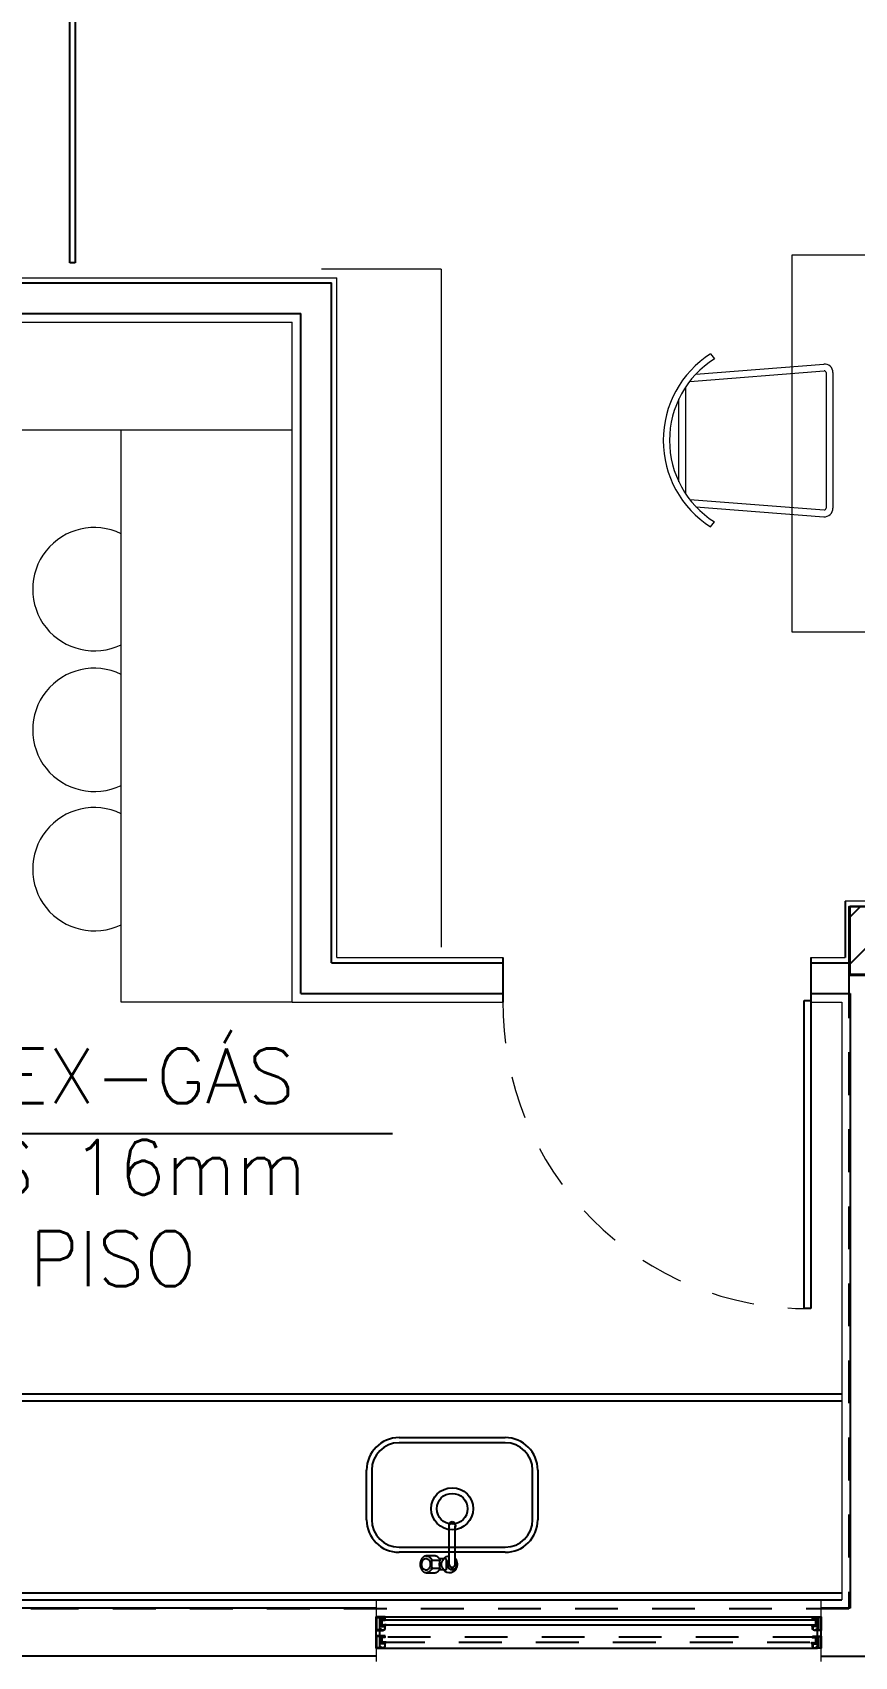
# Model space of a CAD drawing. Header units: millimetres. Extents: x 188.6 to 263.2, y 40.1 to 120.1.
# Drawn here: x 206.66 to 209.062, y 109.168 to 113.91 of the extents above; entities that cross this region are included whole.
import ezdxf

# ---------------------------------------------------------------- set-up
doc = ezdxf.new("R2010")
doc.units = ezdxf.units.MM
for name, pattern in [('_XREF_APTOS 1003 E 1004$0$HIDDEN', [0.375, 0.25, -0.125]), ('_XREF_APTOS 1003 E 1004$0$HIDDEN2', [0.1875, 0.125, -0.0625]), ('HIDDEN2', [0.1875, 0.125, -0.0625])]:
    doc.linetypes.add(name, pattern=pattern)
for name, color, linetype in [('_XREF_APTOS 1003 E 1004$0$A-MC-ALVENARIA', 7, 'Continuous'), ('_XREF_APTOS 1003 E 1004$0$E-MC-ESQUADRIAS', 2, 'Continuous'), ('_XREF_APTOS 1003 E 1004$0$L-MC-LAYOUT MOLHADO', 4, 'Continuous'), ('_XREF_APTOS 1003 E 1004$0$P-MC-PILAR', 3, 'Continuous'), ('_XREF_APTOS 1003 E 1004$0$V-MC-VISTA1', 8, 'Continuous'), ('_XREF_APTOS 1003 E 1004$0$V-MC-VISTA2', 1, 'Continuous'), ('ARQ', 8, 'Continuous'), ('ESTR-PILARES', 11, 'Continuous'), ('ESTR-VIGAS', 11, 'HIDDEN2'), ('ESTRUTURA', 7, 'Continuous'), ('GAS-TEXTO', 7, 'Continuous'), ('NORMO-AF', 2, 'Continuous')]:
    doc.layers.add(name, color=color, linetype=linetype)
doc.layers.add('_XREF_APTOS 1003 E 1004$0$L-MC-LAYOUT', color=252, linetype='Continuous', lineweight=5)
doc.layers.add('_XREF_APTOS 1003 E 1004$0$R-MC-REBOCO', color=1, linetype='Continuous', lineweight=5)
doc.styles.add('60-75', font='romans.shx', dxfattribs={"height": 0.12})
doc.dimstyles.new('BOLAS75', dxfattribs={"dimtxt": 0.12, "dimasz": 0.075, "dimexe": 0.18, "dimexo": 0.06, "dimgap": 0.08, "dimtad": 0, "dimzin": 4, "dimdsep": 46, "dimtxsty": '60-75', "dimblk": 'ORIGIN', "dimcen": 0.09, "dimse1": 1, "dimse2": 1, "dimclrd": 244, "dimclrt": 7, "dimadec": 0, "dimazin": 0, "dimtfac": 1.8, "dimtix": 1, "dimtmove": 2, "dimatfit": 3, "dimldrblk": 'ORIGIN', "dimfxl": 0.18, "dimtvp": 2, "dimtolj": 1, "dimtzin": 4, "dimarcsym": 0})

# ---------------------------------------------------------------- blocks, each defined once
blk = doc.blocks.new('_XREF_APTOS 1003 E 1004$0$A$C09674F7B')
at = {"layer": 'ARQ'}
h = blk.add_hatch(dxfattribs=at)
h.set_pattern_fill('ANSI31', color=252, scale=0.0003, style=0)
h.set_pattern_definition([(45, (135.7119826, -159.238119), (-0.000673519209, 0.000673519209), [])])
h.paths.add_polyline_path([(0.0148, 0.0907), (0.0258, 0.0907), (0.0258, 0.0824), (0.0166, 0.0824), (0.0148, 0.0824)])
h = blk.add_hatch(dxfattribs=at)
h.set_pattern_fill('ANSI31', color=252, scale=0.0003, style=0)
h.set_pattern_definition([(45, (136.97132, -159.2343163), (-0.000673519209, 0.000673519209), [])])
h.paths.add_polyline_path([(1.2852, 0.0824), (1.2852, 0.0907), (1.2742, 0.0907), (1.2742, 0.0824)])
h = blk.add_hatch(dxfattribs=at)
h.set_pattern_fill('ANSI31', color=252, scale=0.0003, style=0)
h.set_pattern_definition([(45, (135.7119848, -159.3025696), (-0.000673519209, 0.000673519209), [])])
h.paths.add_polyline_path([(0.0148, 0.0324), (0.0148, 0.0357), (0.0258, 0.0357), (0.0258, 0.0324), (0.0245, 0.0324)])
h = blk.add_hatch(dxfattribs=at)
h.set_pattern_fill('ANSI31', color=252, scale=0.0003, style=0)
h.set_pattern_definition([(45, (136.9713171, -159.30447675), (-0.000673519209, 0.000673519209), [])])
h.paths.add_polyline_path([(1.2742, 0.0305), (1.2742, 0.0338), (1.2852, 0.0338), (1.2852, 0.0305), (1.2838, 0.0305)])
at = {"layer": 'ARQ', "color": 8}
for p, q in [((0, 0), (0, 0.0919)), ((0.0108, 0.0369), (0.0108, 0.0519)), ((0.0258, 0.0919), (1.2742, 0.0919)), ((1.2892, 0.035), (1.2892, 0.0519)), ((1.3, 0.035), (1.3, 0.0519)), ((0.0144, 0), (1.289, 0))]:
    blk.add_line(p, q, dxfattribs=at)
at = {"layer": 'ARQ'}
blk.add_line((0.0108, 0), (0.0108, 0.0353), dxfattribs=at)
for points in [[(0.0258, 0.0919), (0, 0.0919), (0, 0.0519), (0.0144, 0.0519, 0.446841), (0.0148, 0.0523), (0.0148, 0.0526, 0.480957), (0.0143, 0.0531), (0.0138, 0.0531), (0.0138, 0.0547, 0.329606), (0.0135, 0.0551), (0.0133, 0.0552), (0.0129, 0.0552), (0.0127, 0.0549), (0.0127, 0.0535, -0.409991), (0.0123, 0.0531), (0.0112, 0.0531, -0.414214), (0.0108, 0.0535), (0.0108, 0.0903, -0.414214), (0.0112, 0.0907), (0.0123, 0.0907, -0.414214), (0.0127, 0.0903), (0.0127, 0.0833, 0.414214), (0.0131, 0.0829), (0.0134, 0.0829, 0.414214), (0.0138, 0.0833), (0.0138, 0.0903, -0.414214), (0.0142, 0.0907), (0.0258, 0.0907), (0.0258, 0.0919)], [(1.2742, 0.0919), (1.3, 0.0919), (1.3, 0.0519), (1.2856, 0.0519, -0.446841), (1.2852, 0.0523), (1.2852, 0.0526, -0.480957), (1.2857, 0.0531), (1.2862, 0.0531), (1.2862, 0.0547, -0.329606), (1.2865, 0.0551), (1.2867, 0.0552), (1.2871, 0.0552), (1.2873, 0.0549), (1.2873, 0.0535, 0.409991), (1.2877, 0.0531), (1.2888, 0.0531, 0.414214), (1.2892, 0.0535), (1.2892, 0.0903, 0.414214), (1.2888, 0.0907), (1.2877, 0.0907, 0.414214), (1.2873, 0.0903), (1.2873, 0.0833, -0.414214), (1.2869, 0.0829), (1.2866, 0.0829, -0.414214), (1.2862, 0.0833), (1.2862, 0.0903, 0.414214), (1.2858, 0.0907), (1.2742, 0.0907), (1.2742, 0.0919)], [(0.0258, 0.0369), (0, 0.0369), (0, 0), (0.0144, 0, 0.446841), (0.0148, 0.0004), (0.0148, 0.0007, 0.480957), (0.0143, 0.0012), (0.0138, 0.0012), (0.0138, 0.0028, 0.329606), (0.0135, 0.0032), (0.0133, 0.0033), (0.0129, 0.0033), (0.0127, 0.0029), (0.0127, 0.0016, -0.409991), (0.0123, 0.0012), (0.0112, 0.0012, -0.414214), (0.0108, 0.0016), (0.0108, 0.0353, -0.414214), (0.0112, 0.0357), (0.0123, 0.0357, -0.414214), (0.0127, 0.0353), (0.0127, 0.0333, 0.414214), (0.0131, 0.0329), (0.0134, 0.0329, 0.414214), (0.0138, 0.0333), (0.0138, 0.0353, -0.414214), (0.0142, 0.0357), (0.0258, 0.0357), (0.0258, 0.0369)], [(1.2742, 0.035), (1.3, 0.035), (1.3, 0), (1.2856, 0, -0.446841), (1.2852, 0.0004), (1.2852, 0.0007, -0.480957), (1.2857, 0.0012), (1.2862, 0.0012), (1.2862, 0.0028, -0.329606), (1.2865, 0.0032), (1.2867, 0.0033), (1.2871, 0.0033), (1.2873, 0.0029), (1.2873, 0.0016, 0.409991), (1.2877, 0.0012), (1.2888, 0.0012, 0.414214), (1.2892, 0.0016), (1.2892, 0.0334, 0.414214), (1.2888, 0.0338), (1.2877, 0.0338, 0.414214), (1.2873, 0.0334), (1.2873, 0.0313, -0.414214), (1.2869, 0.0309), (1.2866, 0.0309, -0.414214), (1.2862, 0.0313), (1.2862, 0.0334, 0.414214), (1.2858, 0.0338), (1.2742, 0.0338), (1.2742, 0.035)]]:
    blk.add_lwpolyline(points, format="xyb", dxfattribs=at)
for points in [[(0.0011, 0.0907), (0.0097, 0.0907), (0.0097, 0.0532), (0.0011, 0.0532), (0.0011, 0.0907)], [(0.0014, 0.0904), (0.0094, 0.0904), (0.0094, 0.0535), (0.0014, 0.0535)], [(0.0258, 0.0907), (0.0148, 0.0907), (0.0148, 0.0824), (0.0258, 0.0824)], [(0.0166, 0.0684), (1.2838, 0.0684), (1.2838, 0.0824), (0.0166, 0.0824)], [(1.2742, 0.0907), (1.2852, 0.0907), (1.2852, 0.0824), (1.2742, 0.0824)], [(1.2989, 0.0907), (1.2903, 0.0907), (1.2903, 0.0532), (1.2989, 0.0532), (1.2989, 0.0907)], [(1.2986, 0.0904), (1.2906, 0.0904), (1.2906, 0.0535), (1.2986, 0.0535)], [(0.0011, 0.0357), (0.0097, 0.0357), (0.0097, 0.0013), (0.0011, 0.0013), (0.0011, 0.0357)], [(0.0014, 0.0354), (0.0094, 0.0354), (0.0094, 0.0016), (0.0014, 0.0016)], [(0.0258, 0.0357), (0.0148, 0.0357), (0.0148, 0.0324), (0.0258, 0.0324)], [(1.2742, 0.0338), (1.2852, 0.0338), (1.2852, 0.0305), (1.2742, 0.0305)], [(1.2989, 0.0338), (1.2903, 0.0338), (1.2903, 0.0013), (1.2989, 0.0013), (1.2989, 0.0338)], [(1.2986, 0.0335), (1.2906, 0.0335), (1.2906, 0.0016), (1.2986, 0.0016)]]:
    blk.add_lwpolyline(points, close=True, dxfattribs=at)
for points in [[(0.0258, 0.0581), (0.0258, 0.0654), (0.0257, 0.0656), (0.0254, 0.0658), (0.0252, 0.0658), (0.0249, 0.0656), (0.0248, 0.0654), (0.0248, 0.0648), (0.0148, 0.0648), (0.0141, 0.065), (0.0138, 0.0658), (0.0138, 0.0818), (0.0135, 0.0825), (0.0124, 0.0829), (0.0122, 0.0834), (0.0125, 0.0835), (0.0126, 0.0838), (0.0124, 0.0892), (0.012, 0.0894), (0.0117, 0.0894), (0.0113, 0.0892), (0.0112, 0.0839), (0.0112, 0.0834), (0.0117, 0.0822), (0.0128, 0.0818), (0.0128, 0.0658), (0.0134, 0.0643), (0.0148, 0.0638), (0.0244, 0.0638), (0.0247, 0.0636), (0.0248, 0.0634), (0.0248, 0.0581), (0.0241, 0.0558), (0.0224, 0.0544), (0.0193, 0.0534), (0.0162, 0.0529), (0.0159, 0.053), (0.0158, 0.0533), (0.0158, 0.0539), (0.0155, 0.0548), (0.0148, 0.0556), (0.0139, 0.0561), (0.0136, 0.0562), (0.0134, 0.0563), (0.0116, 0.0563), (0.0113, 0.0561), (0.0112, 0.0557), (0.0114, 0.0554), (0.0122, 0.055), (0.0124, 0.055), (0.0126, 0.055), (0.013, 0.0553), (0.0134, 0.0553), (0.0142, 0.0548), (0.0144, 0.0545), (0.0144, 0.0542), (0.0138, 0.0539), (0.0138, 0.0536), (0.0139, 0.0534), (0.0142, 0.0533), (0.0148, 0.0533), (0.0148, 0.0523), (0.0149, 0.052), (0.0152, 0.0519), (0.0191, 0.0523), (0.0228, 0.0535), (0.025, 0.0553), (0.0258, 0.0581)], [(0.0184, 0.0673), (0.019, 0.0675), (0.0197, 0.0676), (0.0199, 0.0677), (0.02, 0.068), (0.0198, 0.0683), (0.0189, 0.0683), (0.0179, 0.068), (0.017, 0.0674), (0.0169, 0.0672), (0.0169, 0.067), (0.0172, 0.0664), (0.0179, 0.0662), (0.021, 0.0662), (0.0211, 0.0661), (0.0212, 0.066), (0.0212, 0.0659), (0.0212, 0.0658), (0.0214, 0.0657), (0.0242, 0.0657), (0.0243, 0.0658), (0.0244, 0.0659), (0.0244, 0.066), (0.0244, 0.0661), (0.0246, 0.0662), (0.0256, 0.0662), (0.0258, 0.0662), (0.0258, 0.066), (0.0258, 0.0646), (0.0259, 0.0643), (0.0262, 0.0642), (0.0264, 0.0643), (0.0266, 0.0645), (0.0271, 0.0664), (0.0277, 0.0672), (0.0289, 0.0676), (0.029, 0.0678), (0.029, 0.0682), (0.0288, 0.0683), (0.0276, 0.0683), (0.0269, 0.0681), (0.0263, 0.0674), (0.0263, 0.0674), (0.0261, 0.0673), (0.0248, 0.0673), (0.0255, 0.0675), (0.0261, 0.0676), (0.0264, 0.0677), (0.0265, 0.068), (0.0265, 0.0682), (0.0264, 0.0683), (0.0253, 0.0683), (0.0243, 0.0679), (0.0235, 0.0674), (0.0234, 0.0673), (0.0232, 0.0673), (0.0214, 0.0673), (0.0221, 0.0675), (0.0228, 0.0676), (0.0231, 0.0677), (0.0232, 0.068), (0.0231, 0.0683), (0.0219, 0.0683), (0.0209, 0.068), (0.0201, 0.0674), (0.02, 0.0673), (0.0198, 0.0673), (0.0184, 0.0673)], [(1.2816, 0.0673), (1.281, 0.0675), (1.2803, 0.0676), (1.2801, 0.0677), (1.28, 0.068), (1.2802, 0.0683), (1.2811, 0.0683), (1.2821, 0.068), (1.283, 0.0674), (1.2831, 0.0672), (1.2831, 0.067), (1.2828, 0.0664), (1.2822, 0.0662), (1.2791, 0.0662), (1.2789, 0.0661), (1.2789, 0.066), (1.2789, 0.0659), (1.2788, 0.0658), (1.2787, 0.0657), (1.2759, 0.0657), (1.2757, 0.0658), (1.2757, 0.0659), (1.2757, 0.066), (1.2756, 0.0661), (1.2755, 0.0662), (1.2744, 0.0662), (1.2743, 0.0662), (1.2742, 0.066), (1.2742, 0.0646), (1.2741, 0.0643), (1.2738, 0.0642), (1.2736, 0.0643), (1.2734, 0.0645), (1.2729, 0.0664), (1.2723, 0.0672), (1.2711, 0.0676), (1.271, 0.0678), (1.271, 0.0682), (1.2713, 0.0683), (1.2724, 0.0683), (1.2731, 0.0681), (1.2737, 0.0674), (1.2738, 0.0674), (1.274, 0.0673), (1.2752, 0.0673), (1.2746, 0.0675), (1.2739, 0.0676), (1.2736, 0.0677), (1.2735, 0.068), (1.2735, 0.0682), (1.2736, 0.0683), (1.2747, 0.0683), (1.2757, 0.0679), (1.2765, 0.0674), (1.2767, 0.0673), (1.2768, 0.0673), (1.2786, 0.0673), (1.2779, 0.0675), (1.2773, 0.0676), (1.2769, 0.0677), (1.2768, 0.068), (1.2769, 0.0683), (1.2781, 0.0683), (1.2791, 0.068), (1.2799, 0.0674), (1.2801, 0.0673), (1.2802, 0.0673), (1.2816, 0.0673)], [(1.2742, 0.0581), (1.2742, 0.0654), (1.2743, 0.0656), (1.2746, 0.0658), (1.2748, 0.0658), (1.2751, 0.0656), (1.2752, 0.0654), (1.2752, 0.0648), (1.2852, 0.0648), (1.2859, 0.065), (1.2862, 0.0658), (1.2862, 0.0818), (1.2865, 0.0825), (1.2877, 0.0829), (1.2878, 0.0834), (1.2875, 0.0835), (1.2874, 0.0838), (1.2876, 0.0892), (1.288, 0.0894), (1.2883, 0.0894), (1.2887, 0.0892), (1.2888, 0.0839), (1.2888, 0.0834), (1.2884, 0.0822), (1.2872, 0.0818), (1.2872, 0.0658), (1.2866, 0.0643), (1.2852, 0.0638), (1.2756, 0.0638), (1.2754, 0.0636), (1.2752, 0.0634), (1.2752, 0.0581), (1.2759, 0.0558), (1.2776, 0.0544), (1.2807, 0.0534), (1.2838, 0.0529), (1.2841, 0.053), (1.2842, 0.0533), (1.2842, 0.0539), (1.2845, 0.0548), (1.2852, 0.0556), (1.2861, 0.0561), (1.2864, 0.0562), (1.2866, 0.0563), (1.2884, 0.0563), (1.2887, 0.0561), (1.2888, 0.0557), (1.2886, 0.0554), (1.2878, 0.055), (1.2877, 0.055), (1.2875, 0.055), (1.287, 0.0553), (1.2866, 0.0553), (1.2858, 0.0548), (1.2856, 0.0545), (1.2857, 0.0542), (1.2862, 0.0539), (1.2862, 0.0536), (1.2861, 0.0534), (1.2858, 0.0533), (1.2852, 0.0533), (1.2852, 0.0523), (1.2851, 0.052), (1.2848, 0.0519), (1.281, 0.0523), (1.2772, 0.0535), (1.275, 0.0553), (1.2742, 0.0581)], [(0.0258, 0.0062), (0.0258, 0.0154), (0.0257, 0.0156), (0.0254, 0.0158), (0.0252, 0.0158), (0.0249, 0.0156), (0.0248, 0.0154), (0.0248, 0.0148), (0.0148, 0.0148), (0.0141, 0.015), (0.0138, 0.0158), (0.0138, 0.0318), (0.0135, 0.0325), (0.0124, 0.0329), (0.0122, 0.0334), (0.0125, 0.0335), (0.0126, 0.0338), (0.0124, 0.0342), (0.012, 0.0344), (0.0117, 0.0344), (0.0113, 0.0342), (0.0112, 0.0339), (0.0112, 0.0334), (0.0117, 0.0322), (0.0128, 0.0318), (0.0128, 0.0158), (0.0134, 0.0143), (0.0148, 0.0138), (0.0244, 0.0138), (0.0247, 0.0136), (0.0248, 0.0134), (0.0248, 0.0062), (0.0241, 0.0039), (0.0224, 0.0025), (0.0194, 0.0015), (0.0162, 0.001), (0.016, 0.0011), (0.0158, 0.0014), (0.0158, 0.002), (0.0155, 0.0029), (0.0148, 0.0037), (0.0139, 0.0042), (0.0136, 0.0043), (0.0134, 0.0043), (0.0116, 0.0043), (0.0113, 0.0042), (0.0112, 0.0038), (0.0114, 0.0035), (0.0122, 0.0031), (0.0124, 0.003), (0.0126, 0.0031), (0.013, 0.0033), (0.0134, 0.0033), (0.0142, 0.0029), (0.0144, 0.0026), (0.0144, 0.0023), (0.0138, 0.002), (0.0138, 0.0017), (0.0139, 0.0015), (0.0142, 0.0013), (0.0148, 0.0013), (0.0148, 0.0004), (0.0149, 0.0001), (0.0152, 0), (0.0191, 0.0004), (0.0228, 0.0016), (0.025, 0.0034), (0.0258, 0.0062)], [(0.0184, 0.0173), (0.019, 0.0175), (0.0197, 0.0176), (0.0199, 0.0177), (0.02, 0.018), (0.0198, 0.0183), (0.0189, 0.0183), (0.0179, 0.018), (0.017, 0.0174), (0.0169, 0.0172), (0.0169, 0.017), (0.0172, 0.0164), (0.0179, 0.0162), (0.021, 0.0162), (0.0211, 0.0161), (0.0212, 0.016), (0.0212, 0.0159), (0.0212, 0.0158), (0.0214, 0.0157), (0.0242, 0.0157), (0.0243, 0.0158), (0.0244, 0.0159), (0.0244, 0.016), (0.0244, 0.0161), (0.0246, 0.0162), (0.0256, 0.0162), (0.0258, 0.0162), (0.0258, 0.016), (0.0258, 0.0146), (0.0259, 0.0143), (0.0262, 0.0142), (0.0264, 0.0143), (0.0266, 0.0145), (0.0271, 0.0164), (0.0277, 0.0172), (0.0289, 0.0176), (0.029, 0.0178), (0.029, 0.0182), (0.0288, 0.0183), (0.0276, 0.0183), (0.0269, 0.0181), (0.0263, 0.0174), (0.0263, 0.0174), (0.0261, 0.0173), (0.0248, 0.0173), (0.0255, 0.0175), (0.0261, 0.0176), (0.0264, 0.0177), (0.0265, 0.018), (0.0265, 0.0182), (0.0264, 0.0183), (0.0253, 0.0183), (0.0243, 0.0179), (0.0235, 0.0174), (0.0234, 0.0173), (0.0232, 0.0173), (0.0214, 0.0173), (0.0221, 0.0175), (0.0228, 0.0176), (0.0231, 0.0177), (0.0232, 0.018), (0.0231, 0.0183), (0.0219, 0.0183), (0.0209, 0.018), (0.0201, 0.0174), (0.02, 0.0173), (0.0198, 0.0173), (0.0184, 0.0173)], [(1.2816, 0.0154), (1.281, 0.0156), (1.2803, 0.0157), (1.2801, 0.0158), (1.28, 0.0161), (1.2802, 0.0164), (1.2811, 0.0164), (1.2821, 0.0161), (1.283, 0.0155), (1.2831, 0.0153), (1.2831, 0.0151), (1.2828, 0.0145), (1.2821, 0.0143), (1.2791, 0.0143), (1.2789, 0.0142), (1.2789, 0.0141), (1.2789, 0.014), (1.2788, 0.0139), (1.2787, 0.0138), (1.2759, 0.0138), (1.2757, 0.0139), (1.2757, 0.014), (1.2757, 0.0141), (1.2756, 0.0142), (1.2755, 0.0143), (1.2744, 0.0143), (1.2743, 0.0142), (1.2742, 0.0141), (1.2742, 0.0127), (1.2741, 0.0124), (1.2738, 0.0123), (1.2736, 0.0124), (1.2734, 0.0126), (1.2729, 0.0145), (1.2723, 0.0153), (1.2711, 0.0157), (1.271, 0.0159), (1.271, 0.0162), (1.2713, 0.0164), (1.2724, 0.0164), (1.2731, 0.0161), (1.2737, 0.0155), (1.2738, 0.0155), (1.274, 0.0154), (1.2752, 0.0154), (1.2746, 0.0156), (1.2739, 0.0157), (1.2736, 0.0158), (1.2735, 0.0161), (1.2735, 0.0163), (1.2736, 0.0164), (1.2747, 0.0164), (1.2757, 0.016), (1.2765, 0.0155), (1.2767, 0.0154), (1.2768, 0.0154), (1.2786, 0.0154), (1.2779, 0.0156), (1.2773, 0.0157), (1.2769, 0.0158), (1.2768, 0.0161), (1.2769, 0.0164), (1.2781, 0.0164), (1.2791, 0.0161), (1.2799, 0.0155), (1.2801, 0.0154), (1.2802, 0.0154), (1.2816, 0.0154)], [(1.2742, 0.0062), (1.2742, 0.0134), (1.2743, 0.0137), (1.2746, 0.0138), (1.2748, 0.0138), (1.2751, 0.0137), (1.2752, 0.0134), (1.2752, 0.0128), (1.2852, 0.0128), (1.2859, 0.0131), (1.2862, 0.0138), (1.2862, 0.0298), (1.2865, 0.0306), (1.2876, 0.031), (1.2878, 0.0314), (1.2875, 0.0316), (1.2874, 0.0319), (1.2876, 0.0323), (1.288, 0.0325), (1.2883, 0.0325), (1.2887, 0.0323), (1.2888, 0.032), (1.2888, 0.0314), (1.2884, 0.0303), (1.2872, 0.0298), (1.2872, 0.0138), (1.2866, 0.0124), (1.2852, 0.0118), (1.2756, 0.0118), (1.2754, 0.0117), (1.2752, 0.0114), (1.2752, 0.0062), (1.2759, 0.0039), (1.2776, 0.0025), (1.2807, 0.0015), (1.2838, 0.001), (1.2841, 0.0011), (1.2842, 0.0014), (1.2842, 0.002), (1.2845, 0.0029), (1.2852, 0.0037), (1.2861, 0.0042), (1.2864, 0.0043), (1.2866, 0.0043), (1.2884, 0.0043), (1.2887, 0.0042), (1.2888, 0.0038), (1.2886, 0.0035), (1.2878, 0.0031), (1.2877, 0.003), (1.2875, 0.0031), (1.287, 0.0033), (1.2866, 0.0033), (1.2858, 0.0029), (1.2856, 0.0026), (1.2857, 0.0023), (1.2862, 0.002), (1.2862, 0.0017), (1.2861, 0.0015), (1.2858, 0.0013), (1.2852, 0.0013), (1.2852, 0.0004), (1.2851, 0.0001), (1.2848, 0), (1.281, 0.0004), (1.2772, 0.0016), (1.275, 0.0034), (1.2742, 0.0062)]]:
    blk.add_lwpolyline(points, dxfattribs=at)
at = {"layer": 'ARQ', "linetype": '_XREF_APTOS 1003 E 1004$0$HIDDEN', "ltscale": 0.5}
blk.add_lwpolyline([(0.0166, 0.0184), (1.2838, 0.0184), (1.2838, 0.0324), (0.0166, 0.0324)], close=True, dxfattribs=at)
blk = doc.blocks.new('A$C1BFF5DEF')
at = {"layer": '_XREF_APTOS 1003 E 1004$0$A-MC-ALVENARIA', "color": 8}
for p, q in [((4.9103, 4.125), (8.645, 4.125)), ((8.645, 2.14), (8.645, 4.125)), ((4.9103, 4.035), (8.555, 4.035)), ((8.555, 2.05), (8.555, 4.035)), ((8.645, 2.14), (9.1453, 2.14)), ((10.0453, 2.14), (10.1603, 2.14)), ((8.555, 2.05), (9.1453, 2.05)), ((10.0453, 2.05), (10.1603, 2.05)), ((10.1603, 2.05), (10.1603, 0.2549)), ((8.7753, 0.2549), (6.5453, 0.2549)), ((10.1603, 0.2549), (10.0753, 0.2549)), ((8.7753, 0.1149), (6.3503, 0.1149)), ((10.0753, 0.1149), (12.4103, 0.1149))]:
    blk.add_line(p, q, dxfattribs=at)
at = {"layer": '_XREF_APTOS 1003 E 1004$0$E-MC-ESQUADRIAS', "color": 8}
for p, q in [((7.8805, 4.183), (7.8805, 5.1794)), ((7.8958, 5.1794), (7.8958, 4.183)), ((7.8958, 4.183), (7.8805, 4.183)), ((10.0253, 1.13), (10.0253, 2.03)), ((10.0253, 2.03), (10.0453, 2.03)), ((10.0453, 2.03), (10.0453, 1.13)), ((10.0453, 1.13), (10.0253, 1.13))]:
    blk.add_line(p, q, dxfattribs=at)
at = {"layer": '_XREF_APTOS 1003 E 1004$0$E-MC-ESQUADRIAS', "color": 8, "linetype": '_XREF_APTOS 1003 E 1004$0$HIDDEN2', "lineweight": 13}
blk.add_arc((10.0353, 2.02), 0.8901, 179.3563, 270.6437, dxfattribs=at)
at = {"layer": '_XREF_APTOS 1003 E 1004$0$L-MC-LAYOUT', "color": 8}
for p, q in [((9.9898, 4.2061), (9.9898, 3.1061)), ((12.1898, 4.2061), (9.9898, 4.2061)), ((8.9654, 4.1652), (8.6154, 4.1652)), ((8.9654, 4.1652), (8.9654, 2.1852)), ((9.7521, 3.9175), (9.7631, 3.9028)), ((9.691, 3.8371), (10.0842, 3.8678)), ((9.7094, 3.8586), (10.0826, 3.8878)), ((10.0896, 3.8628), (10.0896, 3.4669)), ((10.1096, 3.8628), (10.1096, 3.4669)), ((9.6796, 3.5085), (9.6796, 3.8212)), ((9.6596, 3.5437), (9.6596, 3.786)), ((8.53, 3.6952), (6.8027, 3.6952)), ((8.03, 2.025), (8.03, 3.6952)), ((9.691, 3.4927), (10.0842, 3.4619)), ((9.7094, 3.4712), (10.0826, 3.442)), ((9.7521, 3.4122), (9.7631, 3.427)), ((9.9898, 3.1061), (12.1898, 3.1061)), ((8.53, 2.025), (8.03, 2.025))]:
    blk.add_line(p, q, dxfattribs=at)
for centre, radius, start, end in [((9.9136, 3.6649), 0.2999, 122.591, 237.409), ((9.9137, 3.6649), 0.2815, 122.3311, 237.6689), ((10.0846, 3.8628), 0.025, 0, 94.4724), ((10.0846, 3.8628), 0.005, 0, 94.4724), ((10.0846, 3.4669), 0.025, 265.5276, 0), ((10.0846, 3.4669), 0.005, 265.5276, 0), ((7.9518, 3.2304), 0.18, 64.2248, 295.7752), ((7.9518, 2.8197), 0.18, 64.2248, 295.7752), ((7.9518, 2.4129), 0.18, 64.2248, 295.7752)]:
    blk.add_arc(centre, radius, start, end, dxfattribs=at)
at = {"layer": '_XREF_APTOS 1003 E 1004$0$L-MC-LAYOUT MOLHADO', "color": 8}
for p, q in [((10.1353, 0.8799), (6.5703, 0.8799)), ((10.1353, 0.8599), (6.5903, 0.8599)), ((8.8423, 0.7534), (9.1523, 0.7534)), ((9.1523, 0.7384), (8.8423, 0.7384)), ((8.7473, 0.5134), (8.7473, 0.6584)), ((8.7623, 0.6584), (8.7623, 0.5134)), ((9.2323, 0.5134), (9.2323, 0.6584)), ((9.2473, 0.6584), (9.2473, 0.5134)), ((8.9873, 0.4985), (8.9871, 0.4967)), ((8.9871, 0.4967), (8.9871, 0.495)), ((8.9871, 0.495), (8.9873, 0.4933)), ((8.9878, 0.5002), (8.9873, 0.4985)), ((8.9873, 0.4933), (8.9878, 0.4916)), ((8.9885, 0.5018), (8.9878, 0.5002)), ((8.9878, 0.4916), (8.9885, 0.49)), ((8.9895, 0.5032), (8.9885, 0.5018)), ((8.9885, 0.49), (8.9887, 0.4896)), ((8.9887, 0.4957), (8.9888, 0.4964)), ((8.9887, 0.495), (8.9887, 0.4957)), ((8.9887, 0.3836), (8.9887, 0.495)), ((8.9888, 0.4964), (8.9889, 0.497)), ((8.9889, 0.497), (8.9891, 0.4977)), ((8.9891, 0.4977), (8.9893, 0.4983)), ((8.9893, 0.4983), (8.9896, 0.4989)), ((8.9908, 0.5045), (8.9895, 0.5032)), ((8.9896, 0.4989), (8.99, 0.4995)), ((8.99, 0.4995), (8.9903, 0.5001)), ((8.9903, 0.5001), (8.9908, 0.5006)), ((8.9922, 0.5055), (8.9908, 0.5045)), ((8.9908, 0.5006), (8.9912, 0.5011)), ((8.9912, 0.5011), (8.9917, 0.5016)), ((8.9917, 0.5016), (8.9922, 0.502)), ((8.9938, 0.5062), (8.9922, 0.5055)), ((8.9922, 0.502), (8.9928, 0.5023)), ((8.9928, 0.5023), (8.9934, 0.5027)), ((8.9934, 0.5027), (8.994, 0.503)), ((8.9955, 0.5067), (8.9938, 0.5062)), ((8.994, 0.503), (8.9947, 0.5032)), ((8.9947, 0.5032), (8.9953, 0.5034)), ((8.9953, 0.5034), (8.996, 0.5035)), ((8.9973, 0.5069), (8.9955, 0.5067)), ((8.996, 0.5035), (8.9966, 0.5036)), ((8.9966, 0.5036), (8.9973, 0.5036)), ((8.9991, 0.5067), (8.9973, 0.5069)), ((8.9973, 0.5036), (8.998, 0.5036)), ((8.998, 0.5036), (8.9987, 0.5035)), ((8.9987, 0.5035), (8.9993, 0.5034)), ((9.0008, 0.5062), (8.9991, 0.5067)), ((8.9993, 0.5034), (9, 0.5032)), ((9, 0.5032), (9.0006, 0.503)), ((9.0006, 0.503), (9.0012, 0.5027)), ((9.0024, 0.5055), (9.0008, 0.5062)), ((9.0012, 0.5027), (9.0018, 0.5023)), ((9.0018, 0.5023), (9.0024, 0.502)), ((9.0039, 0.5045), (9.0024, 0.5055)), ((9.0024, 0.502), (9.0029, 0.5016)), ((9.0029, 0.5016), (9.0034, 0.5011)), ((9.0034, 0.5011), (9.0039, 0.5006)), ((9.0051, 0.5032), (9.0039, 0.5045)), ((9.0039, 0.5006), (9.0043, 0.5001)), ((9.0043, 0.5001), (9.0047, 0.4995)), ((9.0047, 0.4995), (9.005, 0.4989)), ((9.005, 0.4989), (9.0053, 0.4983)), ((9.0061, 0.5018), (9.0051, 0.5032)), ((9.0053, 0.4983), (9.0055, 0.4977)), ((9.0055, 0.4977), (9.0057, 0.497)), ((9.0057, 0.497), (9.0058, 0.4964)), ((9.0058, 0.4964), (9.0059, 0.4957)), ((9.0059, 0.4957), (9.0059, 0.495)), ((9.0059, 0.3836), (9.0059, 0.495)), ((9.0059, 0.4896), (9.0067, 0.4912)), ((9.0069, 0.5002), (9.0061, 0.5018)), ((9.0067, 0.4912), (9.0073, 0.4929)), ((9.0073, 0.4985), (9.0069, 0.5002)), ((9.0075, 0.4967), (9.0073, 0.4985)), ((9.0073, 0.4929), (9.0075, 0.4947)), ((9.0075, 0.495), (9.0075, 0.4967)), ((9.0075, 0.4947), (9.0075, 0.495)), ((8.8423, 0.4334), (9.1523, 0.4334)), ((9.1523, 0.4184), (8.8423, 0.4184)), ((8.9037, 0.3843), (8.9036, 0.3831)), ((8.9036, 0.3831), (8.9037, 0.382)), ((8.9038, 0.3866), (8.9037, 0.3854)), ((8.9037, 0.3854), (8.9037, 0.3843)), ((8.9037, 0.382), (8.9037, 0.3808)), ((8.9037, 0.3808), (8.9038, 0.3797)), ((8.9039, 0.3877), (8.9038, 0.3866)), ((8.9038, 0.3797), (8.904, 0.3785)), ((8.9041, 0.3889), (8.9039, 0.3877)), ((8.9043, 0.39), (8.9041, 0.3889)), ((8.9046, 0.3911), (8.9043, 0.39)), ((8.9049, 0.3922), (8.9046, 0.3911)), ((8.9052, 0.3932), (8.9049, 0.3922)), ((8.9056, 0.3943), (8.9052, 0.3932)), ((8.906, 0.3953), (8.9056, 0.3943)), ((8.9064, 0.3963), (8.906, 0.3953)), ((8.9069, 0.3973), (8.9064, 0.3963)), ((8.9074, 0.3982), (8.9069, 0.3973)), ((8.908, 0.3991), (8.9074, 0.3982)), ((8.9086, 0.4), (8.908, 0.3991)), ((8.9081, 0.3827), (8.9082, 0.3853)), ((8.9084, 0.3801), (8.9081, 0.3827)), ((8.9082, 0.3853), (8.9086, 0.3879)), ((8.9089, 0.3776), (8.9084, 0.3801)), ((8.9092, 0.4008), (8.9086, 0.4)), ((8.9086, 0.3879), (8.9092, 0.3903)), ((8.9098, 0.4016), (8.9092, 0.4008)), ((8.9092, 0.3903), (8.9102, 0.3926)), ((8.9105, 0.4023), (8.9098, 0.4016)), ((8.9102, 0.3926), (8.9114, 0.3947)), ((8.9112, 0.4031), (8.9105, 0.4023)), ((8.9119, 0.4037), (8.9112, 0.4031)), ((8.9114, 0.3947), (8.9128, 0.3965)), ((8.9126, 0.4043), (8.9119, 0.4037)), ((8.9134, 0.4049), (8.9126, 0.4043)), ((8.9128, 0.3965), (8.9143, 0.398)), ((8.9142, 0.4054), (8.9134, 0.4049)), ((8.915, 0.4059), (8.9142, 0.4054)), ((8.9143, 0.398), (8.9161, 0.3991)), ((8.9158, 0.4063), (8.915, 0.4059)), ((8.9166, 0.4067), (8.9158, 0.4063)), ((8.9161, 0.3991), (8.9179, 0.3999)), ((8.9175, 0.407), (8.9166, 0.4067)), ((8.9183, 0.4073), (8.9175, 0.407)), ((8.9179, 0.3999), (8.9198, 0.4003)), ((8.9192, 0.4075), (8.9183, 0.4073)), ((8.92, 0.4077), (8.9192, 0.4075)), ((8.9198, 0.4003), (8.9208, 0.4003)), ((8.9209, 0.4078), (8.92, 0.4077)), ((8.9208, 0.4003), (8.9227, 0.4001)), ((8.9212, 0.4003), (8.9208, 0.4003)), ((8.9218, 0.4078), (8.9209, 0.4078)), ((8.9223, 0.4078), (8.9218, 0.4078)), ((8.9223, 0.4078), (8.9222, 0.4078)), ((8.946, 0.4078), (8.9222, 0.4078)), ((8.9223, 0.4078), (8.9246, 0.4076)), ((8.9227, 0.4001), (8.9246, 0.3995)), ((8.9246, 0.4076), (8.9269, 0.407)), ((8.9246, 0.3995), (8.9264, 0.3986)), ((8.9264, 0.3986), (8.928, 0.3972)), ((8.9269, 0.407), (8.9291, 0.406)), ((8.928, 0.3972), (8.9295, 0.3956)), ((8.9291, 0.406), (8.9312, 0.4047)), ((8.9295, 0.3956), (8.9308, 0.3936)), ((8.9308, 0.3936), (8.9319, 0.3914)), ((8.9312, 0.4047), (8.9331, 0.403)), ((8.9319, 0.3914), (8.9327, 0.3891)), ((8.9327, 0.3891), (8.9332, 0.3866)), ((8.9332, 0.3807), (8.9328, 0.3782)), ((8.9331, 0.403), (8.9349, 0.401)), ((8.9332, 0.3866), (8.9334, 0.384)), ((8.9334, 0.3833), (8.9332, 0.3807)), ((8.9334, 0.384), (8.9334, 0.3833)), ((8.9349, 0.401), (8.9365, 0.3986)), ((8.9366, 0.3879), (8.9364, 0.3844)), ((8.9364, 0.3844), (8.9364, 0.381)), ((8.9364, 0.381), (8.9368, 0.3775)), ((8.9365, 0.3986), (8.9378, 0.3961)), ((8.9371, 0.3912), (8.9366, 0.3879)), ((8.938, 0.3945), (8.9371, 0.3912)), ((8.9378, 0.3961), (8.9379, 0.3959)), ((8.9379, 0.3958), (8.9379, 0.3959)), ((8.938, 0.3956), (8.9379, 0.3958)), ((8.938, 0.3953), (8.938, 0.3956)), ((8.938, 0.395), (8.938, 0.3953)), ((8.938, 0.3948), (8.938, 0.395)), ((8.938, 0.3945), (8.938, 0.3948)), ((8.9617, 0.3945), (8.938, 0.3945)), ((8.946, 0.4078), (8.946, 0.4078)), ((8.9464, 0.4078), (8.946, 0.4078)), ((8.9473, 0.4078), (8.9464, 0.4078)), ((8.9482, 0.4077), (8.9473, 0.4078)), ((8.949, 0.4075), (8.9482, 0.4077)), ((8.9499, 0.4073), (8.949, 0.4075)), ((8.9508, 0.407), (8.9499, 0.4073)), ((8.9516, 0.4067), (8.9508, 0.407)), ((8.9524, 0.4063), (8.9516, 0.4067)), ((8.9533, 0.4059), (8.9524, 0.4063)), ((8.9541, 0.4054), (8.9533, 0.4059)), ((8.9549, 0.4049), (8.9541, 0.4054)), ((8.9556, 0.4043), (8.9549, 0.4049)), ((8.9564, 0.4037), (8.9556, 0.4043)), ((8.9571, 0.403), (8.9564, 0.4037)), ((8.9578, 0.4023), (8.9571, 0.403)), ((8.9584, 0.4015), (8.9578, 0.4023)), ((8.9591, 0.4008), (8.9584, 0.4015)), ((8.9597, 0.3999), (8.9591, 0.4008)), ((8.9603, 0.399), (8.9597, 0.3999)), ((8.9608, 0.3981), (8.9603, 0.399)), ((8.9727, 0.3989), (8.9604, 0.3989)), ((8.9605, 0.3851), (8.9606, 0.3864)), ((8.9605, 0.3838), (8.9605, 0.3851)), ((8.9605, 0.3826), (8.9605, 0.3838)), ((8.9605, 0.3813), (8.9605, 0.3826)), ((8.9606, 0.38), (8.9605, 0.3813)), ((8.9606, 0.3864), (8.9607, 0.3876)), ((8.9608, 0.3788), (8.9606, 0.38)), ((8.9607, 0.3876), (8.9609, 0.3889)), ((8.9613, 0.3972), (8.9608, 0.3981)), ((8.9609, 0.3889), (8.9611, 0.3901)), ((8.9611, 0.3901), (8.9613, 0.3914)), ((8.9618, 0.3962), (8.9613, 0.3972)), ((8.9613, 0.3914), (8.9616, 0.3926)), ((8.9616, 0.3926), (8.9619, 0.3938)), ((8.9617, 0.3945), (8.9619, 0.3945)), ((8.9621, 0.3957), (8.9618, 0.3962)), ((8.9619, 0.3938), (8.9621, 0.3947)), ((8.9619, 0.3945), (8.962, 0.3946)), ((8.962, 0.3946), (8.9621, 0.3946)), ((8.9621, 0.3946), (8.9621, 0.3947)), ((8.9659, 0.3842), (8.966, 0.3845)), ((8.9659, 0.3839), (8.9659, 0.3842)), ((8.9659, 0.3837), (8.9659, 0.3839)), ((8.9659, 0.3834), (8.9659, 0.3837)), ((8.9659, 0.3831), (8.9659, 0.3834)), ((8.9659, 0.3829), (8.9659, 0.3831)), ((8.9659, 0.3824), (8.9659, 0.3829)), ((8.966, 0.3819), (8.9659, 0.3824)), ((8.966, 0.3851), (8.9661, 0.3855)), ((8.966, 0.3848), (8.966, 0.3851)), ((8.966, 0.3845), (8.966, 0.3848)), ((8.966, 0.3814), (8.966, 0.3819)), ((8.9661, 0.3808), (8.966, 0.3814)), ((8.9661, 0.3859), (8.9662, 0.3863)), ((8.9661, 0.3855), (8.9661, 0.3859)), ((8.9662, 0.3804), (8.9661, 0.3808)), ((8.9662, 0.3863), (8.9663, 0.3866)), ((8.9663, 0.3799), (8.9662, 0.3804)), ((8.9663, 0.387), (8.9664, 0.3874)), ((8.9663, 0.3866), (8.9663, 0.387)), ((8.9664, 0.3794), (8.9663, 0.3799)), ((8.9664, 0.3874), (8.9666, 0.3878)), ((8.9665, 0.379), (8.9664, 0.3794)), ((8.9666, 0.3878), (8.9667, 0.3883)), ((8.9667, 0.3883), (8.967, 0.3891)), ((8.967, 0.3891), (8.9673, 0.3899)), ((8.9673, 0.3899), (8.9676, 0.3906)), ((8.9676, 0.3906), (8.9681, 0.3915)), ((8.9681, 0.3915), (8.9685, 0.3924)), ((8.9685, 0.3924), (8.969, 0.3931)), ((8.969, 0.3931), (8.9695, 0.3938)), ((8.9695, 0.3938), (8.9704, 0.3951)), ((8.9704, 0.3951), (8.9712, 0.3961)), ((8.9712, 0.3961), (8.972, 0.397)), ((8.972, 0.3989), (8.9724, 0.3991)), ((8.972, 0.397), (8.9723, 0.3974)), ((8.9723, 0.3974), (8.9726, 0.3978)), ((8.9724, 0.3991), (8.9731, 0.3995)), ((8.9726, 0.3978), (8.9729, 0.3982)), ((8.9728, 0.3989), (8.9727, 0.3989)), ((8.973, 0.3988), (8.9728, 0.3989)), ((8.9728, 0.3989), (8.9728, 0.3989)), ((8.973, 0.3989), (8.9728, 0.3989)), ((8.9729, 0.3982), (8.973, 0.3984)), ((8.9732, 0.3989), (8.973, 0.3989)), ((8.9731, 0.3987), (8.973, 0.3988)), ((8.973, 0.3988), (8.973, 0.3988)), ((8.973, 0.3984), (8.9731, 0.3987)), ((8.9731, 0.3995), (8.9739, 0.3999)), ((8.9733, 0.3989), (8.9732, 0.3989)), ((8.9733, 0.3989), (8.9733, 0.3989)), ((8.9733, 0.3989), (8.9733, 0.3989)), ((8.9739, 0.3999), (8.9746, 0.4002)), ((8.9746, 0.4002), (8.9753, 0.4005)), ((8.9753, 0.4005), (8.976, 0.4006)), ((8.976, 0.4006), (8.9766, 0.4007)), ((8.9766, 0.4007), (8.9772, 0.4007)), ((8.9772, 0.4007), (8.9777, 0.4007)), ((8.9777, 0.4007), (8.9782, 0.4006)), ((8.9782, 0.4006), (8.9787, 0.4004)), ((8.9787, 0.4004), (8.9791, 0.4001)), ((8.9791, 0.4001), (8.9794, 0.3997)), ((8.9794, 0.3997), (8.9797, 0.3992)), ((8.9796, 0.386), (8.9795, 0.3855)), ((8.9795, 0.3855), (8.9795, 0.3849)), ((8.9795, 0.3849), (8.9795, 0.3846)), ((8.9795, 0.3846), (8.9795, 0.3842)), ((8.9795, 0.3842), (8.9795, 0.3838)), ((8.9795, 0.3838), (8.9795, 0.3833)), ((8.9795, 0.3833), (8.9795, 0.3828)), ((8.9795, 0.3828), (8.9795, 0.3824)), ((8.9795, 0.3824), (8.9795, 0.382)), ((8.9795, 0.382), (8.9795, 0.3816)), ((8.9795, 0.3816), (8.9795, 0.3812)), ((8.9795, 0.3812), (8.9796, 0.3807)), ((8.9797, 0.3888), (8.9796, 0.3882)), ((8.9796, 0.3882), (8.9796, 0.3875)), ((8.9796, 0.3875), (8.9796, 0.3872)), ((8.9796, 0.3872), (8.9796, 0.3868)), ((8.9796, 0.3868), (8.9796, 0.3864)), ((8.9796, 0.3864), (8.9796, 0.386)), ((8.9796, 0.3807), (8.9796, 0.3803)), ((8.9796, 0.3803), (8.9796, 0.3797)), ((8.9796, 0.3797), (8.9796, 0.3791)), ((8.9797, 0.3992), (8.9799, 0.3986)), ((8.9798, 0.391), (8.9797, 0.3902)), ((8.9797, 0.3902), (8.9797, 0.3894)), ((8.9797, 0.3894), (8.9797, 0.3888)), ((8.9799, 0.3929), (8.9798, 0.392)), ((8.9798, 0.392), (8.9798, 0.391)), ((8.9799, 0.3986), (8.98, 0.398)), ((8.98, 0.3937), (8.9799, 0.3929)), ((8.98, 0.398), (8.98, 0.3972)), ((8.98, 0.3972), (8.9801, 0.3964)), ((8.9801, 0.3964), (8.98, 0.3955)), ((8.98, 0.3955), (8.98, 0.3945)), ((8.98, 0.3945), (8.98, 0.3937)), ((8.9887, 0.3836), (8.9887, 0.3832)), ((8.9887, 0.3832), (8.9887, 0.3829)), ((8.9887, 0.3829), (8.9887, 0.3825)), ((8.9887, 0.3825), (8.9888, 0.3824)), ((8.9888, 0.3824), (8.9888, 0.3822)), ((8.9888, 0.3822), (8.9888, 0.3821)), ((8.9888, 0.3821), (8.9888, 0.3819)), ((8.9888, 0.3819), (8.9888, 0.3818)), ((8.9888, 0.3818), (8.9889, 0.3817)), ((8.9889, 0.3817), (8.9889, 0.3816)), ((8.9889, 0.3816), (8.9889, 0.3815)), ((8.9889, 0.3815), (8.9889, 0.3814)), ((8.9889, 0.3814), (8.9889, 0.3813)), ((8.9889, 0.3813), (8.989, 0.3812)), ((8.989, 0.3812), (8.989, 0.3812)), ((8.989, 0.3812), (8.9891, 0.3808)), ((8.9891, 0.3808), (8.9892, 0.3805)), ((8.9892, 0.3805), (8.9893, 0.3802)), ((8.9893, 0.3802), (8.9894, 0.3799)), ((8.9894, 0.3799), (8.9897, 0.3793)), ((9.0049, 0.3793), (9.005, 0.3794)), ((9.005, 0.3796), (9.0051, 0.3797)), ((9.005, 0.3794), (9.005, 0.3796)), ((9.0051, 0.3797), (9.0052, 0.3799)), ((9.0052, 0.3799), (9.0053, 0.3801)), ((9.0053, 0.3803), (9.0054, 0.3805)), ((9.0053, 0.3801), (9.0053, 0.3803)), ((9.0054, 0.3805), (9.0055, 0.3808)), ((9.0055, 0.3808), (9.0056, 0.381)), ((9.0056, 0.381), (9.0057, 0.3814)), ((9.0057, 0.3814), (9.0058, 0.3818)), ((9.0058, 0.3822), (9.0059, 0.3827)), ((9.0058, 0.3818), (9.0058, 0.3822)), ((9.0059, 0.3831), (9.0059, 0.3836)), ((9.0059, 0.3827), (9.0059, 0.3831)), ((8.904, 0.3785), (8.9042, 0.3774)), ((8.9042, 0.3774), (8.9044, 0.3763)), ((8.9044, 0.3763), (8.9047, 0.3752)), ((8.9047, 0.3752), (8.905, 0.3741)), ((8.905, 0.3741), (8.9053, 0.3731)), ((8.9053, 0.3731), (8.9057, 0.372)), ((8.9057, 0.372), (8.9062, 0.371)), ((8.9062, 0.371), (8.9066, 0.37)), ((8.9066, 0.37), (8.9071, 0.3691)), ((8.9071, 0.3691), (8.9076, 0.3681)), ((8.9076, 0.3681), (8.9082, 0.3672)), ((8.9082, 0.3672), (8.9088, 0.3664)), ((8.9088, 0.3664), (8.9094, 0.3656)), ((8.9097, 0.3752), (8.9089, 0.3776)), ((8.9094, 0.3656), (8.9101, 0.3648)), ((8.9107, 0.373), (8.9097, 0.3752)), ((8.9101, 0.3648), (8.9107, 0.3641)), ((8.912, 0.3711), (8.9107, 0.373)), ((8.9107, 0.3641), (8.9115, 0.3634)), ((8.9115, 0.3634), (8.9122, 0.3627)), ((8.9135, 0.3694), (8.912, 0.3711)), ((8.9122, 0.3627), (8.9129, 0.3621)), ((8.9129, 0.3621), (8.9137, 0.3616)), ((8.9152, 0.3681), (8.9135, 0.3694)), ((8.9137, 0.3616), (8.9145, 0.361)), ((8.9145, 0.361), (8.9153, 0.3606)), ((8.9169, 0.3671), (8.9152, 0.3681)), ((8.9153, 0.3606), (8.9161, 0.3602)), ((8.9161, 0.3602), (8.917, 0.3598)), ((8.9188, 0.3665), (8.9169, 0.3671)), ((8.917, 0.3598), (8.9178, 0.3595)), ((8.9178, 0.3595), (8.9187, 0.3593)), ((8.9187, 0.3593), (8.9196, 0.3591)), ((8.9208, 0.3663), (8.9188, 0.3665)), ((8.9196, 0.3591), (8.9204, 0.359)), ((8.9204, 0.359), (8.9213, 0.3589)), ((8.9212, 0.3664), (8.9208, 0.3663)), ((8.9208, 0.3663), (8.9212, 0.3663)), ((8.9231, 0.3666), (8.9212, 0.3664)), ((8.9213, 0.3589), (8.9222, 0.3588)), ((8.9222, 0.3588), (8.9222, 0.3588)), ((8.9225, 0.3588), (8.9222, 0.3588)), ((8.9222, 0.3588), (8.9222, 0.3588)), ((8.9222, 0.3588), (8.946, 0.3588)), ((8.9248, 0.3591), (8.9225, 0.3588)), ((8.925, 0.3673), (8.9231, 0.3666)), ((8.9271, 0.3597), (8.9248, 0.3591)), ((8.9268, 0.3684), (8.925, 0.3673)), ((8.9284, 0.3698), (8.9268, 0.3684)), ((8.9293, 0.3607), (8.9271, 0.3597)), ((8.9299, 0.3715), (8.9284, 0.3698)), ((8.9313, 0.3621), (8.9293, 0.3607)), ((8.9311, 0.3736), (8.9299, 0.3715)), ((8.9321, 0.3758), (8.9311, 0.3736)), ((8.9333, 0.3639), (8.9313, 0.3621)), ((8.9328, 0.3782), (8.9321, 0.3758)), ((8.935, 0.3659), (8.9333, 0.3639)), ((8.9366, 0.3682), (8.935, 0.3659)), ((8.9379, 0.3708), (8.9366, 0.3682)), ((8.9368, 0.3775), (8.9374, 0.3742)), ((8.9374, 0.3742), (8.938, 0.3722)), ((8.9379, 0.3708), (8.938, 0.3711)), ((8.938, 0.3721), (8.938, 0.3722)), ((8.938, 0.3722), (8.9617, 0.3722)), ((8.938, 0.3718), (8.938, 0.3721)), ((8.938, 0.3716), (8.938, 0.3718)), ((8.938, 0.3713), (8.938, 0.3716)), ((8.938, 0.3711), (8.938, 0.3713)), ((8.946, 0.3588), (8.9461, 0.3588)), ((8.9461, 0.3588), (8.9461, 0.3588)), ((8.9461, 0.3588), (8.9463, 0.3588)), ((8.9463, 0.3588), (8.9468, 0.3589)), ((8.9468, 0.3589), (8.9477, 0.3589)), ((8.9477, 0.3589), (8.9486, 0.3591)), ((8.9486, 0.3591), (8.9494, 0.3593)), ((8.9494, 0.3593), (8.9503, 0.3595)), ((8.9503, 0.3595), (8.9511, 0.3598)), ((8.9511, 0.3598), (8.952, 0.3601)), ((8.952, 0.3601), (8.9528, 0.3605)), ((8.9528, 0.3605), (8.9536, 0.361)), ((8.9536, 0.361), (8.9544, 0.3615)), ((8.9544, 0.3615), (8.9552, 0.362)), ((8.9552, 0.362), (8.9559, 0.3626)), ((8.9559, 0.3626), (8.9566, 0.3632)), ((8.9566, 0.3632), (8.9574, 0.3639)), ((8.9574, 0.3639), (8.958, 0.3647)), ((8.958, 0.3647), (8.9587, 0.3654)), ((8.9587, 0.3654), (8.9593, 0.3662)), ((8.9593, 0.3662), (8.9599, 0.3671)), ((8.9599, 0.3671), (8.9605, 0.368)), ((8.9604, 0.3678), (8.9727, 0.3678)), ((8.9605, 0.368), (8.961, 0.3689)), ((8.9609, 0.3775), (8.9608, 0.3788)), ((8.9611, 0.3763), (8.9609, 0.3775)), ((8.961, 0.3689), (8.9615, 0.3698)), ((8.9614, 0.375), (8.9611, 0.3763)), ((8.9616, 0.3738), (8.9614, 0.375)), ((8.9615, 0.3698), (8.962, 0.3708)), ((8.9619, 0.3726), (8.9616, 0.3738)), ((8.9619, 0.3721), (8.9617, 0.3722)), ((8.9621, 0.372), (8.9619, 0.3726)), ((8.962, 0.3721), (8.9619, 0.3721)), ((8.9621, 0.3721), (8.962, 0.3721)), ((8.962, 0.3708), (8.9621, 0.371)), ((8.9621, 0.372), (8.9621, 0.3721)), ((8.9666, 0.3785), (8.9665, 0.379)), ((8.9668, 0.3781), (8.9666, 0.3785)), ((8.9671, 0.3774), (8.9668, 0.3781)), ((8.9673, 0.3767), (8.9671, 0.3774)), ((8.9676, 0.376), (8.9673, 0.3767)), ((8.9679, 0.3755), (8.9676, 0.376)), ((8.9685, 0.3744), (8.9679, 0.3755)), ((8.9691, 0.3735), (8.9685, 0.3744)), ((8.9697, 0.3726), (8.9691, 0.3735)), ((8.9701, 0.3719), (8.9697, 0.3726)), ((8.9706, 0.3713), (8.9701, 0.3719)), ((8.9715, 0.3702), (8.9706, 0.3713)), ((8.9719, 0.3698), (8.9715, 0.3702)), ((8.9723, 0.3693), (8.9719, 0.3698)), ((8.9723, 0.3676), (8.972, 0.3678)), ((8.9726, 0.3689), (8.9723, 0.3693)), ((8.9731, 0.3671), (8.9723, 0.3676)), ((8.9728, 0.3686), (8.9726, 0.3689)), ((8.9727, 0.3678), (8.9728, 0.3678)), ((8.973, 0.3683), (8.9728, 0.3686)), ((8.9728, 0.3678), (8.9729, 0.3678)), ((8.9728, 0.3678), (8.973, 0.3678)), ((8.9729, 0.3678), (8.973, 0.3678)), ((8.973, 0.3681), (8.973, 0.3683)), ((8.9731, 0.368), (8.973, 0.3681)), ((8.973, 0.3678), (8.9731, 0.368)), ((8.973, 0.3678), (8.9732, 0.3678)), ((8.974, 0.3667), (8.9731, 0.3671)), ((8.9732, 0.3678), (8.9733, 0.3678)), ((8.9733, 0.3678), (8.9733, 0.3678)), ((8.9733, 0.3678), (8.9733, 0.3678)), ((8.9747, 0.3664), (8.974, 0.3667)), ((8.9754, 0.3662), (8.9747, 0.3664)), ((8.9762, 0.366), (8.9754, 0.3662)), ((8.977, 0.366), (8.9762, 0.366)), ((8.9776, 0.366), (8.977, 0.366)), ((8.9781, 0.3661), (8.9776, 0.366)), ((8.9786, 0.3663), (8.9781, 0.3661)), ((8.9789, 0.3665), (8.9786, 0.3663)), ((8.9793, 0.3668), (8.9789, 0.3665)), ((8.9795, 0.3671), (8.9793, 0.3668)), ((8.9798, 0.3677), (8.9795, 0.3671)), ((8.9796, 0.3791), (8.9796, 0.3785)), ((8.9796, 0.3785), (8.9797, 0.3779)), ((8.9797, 0.3779), (8.9797, 0.3771)), ((8.9797, 0.3771), (8.9797, 0.3763)), ((8.9797, 0.3763), (8.9798, 0.3751)), ((8.9798, 0.3751), (8.9799, 0.3739)), ((8.9799, 0.3684), (8.9798, 0.3677)), ((8.9799, 0.3739), (8.98, 0.3729)), ((8.98, 0.3691), (8.9799, 0.3684)), ((8.98, 0.3729), (8.98, 0.3719)), ((8.98, 0.3719), (8.9801, 0.3709)), ((8.9801, 0.37), (8.98, 0.3691)), ((8.9801, 0.3709), (8.9801, 0.37)), ((8.9897, 0.3793), (8.9901, 0.3787)), ((8.9901, 0.3787), (8.9904, 0.3782)), ((8.9904, 0.3782), (8.9909, 0.3777)), ((8.9909, 0.3777), (8.9913, 0.3772)), ((8.9913, 0.3772), (8.9918, 0.3768)), ((8.9918, 0.3768), (8.9923, 0.3764)), ((8.9923, 0.3764), (8.9928, 0.3761)), ((8.9928, 0.3761), (8.9934, 0.3758)), ((8.9934, 0.3758), (8.9939, 0.3755)), ((8.9939, 0.3755), (8.9945, 0.3753)), ((8.9945, 0.3753), (8.9951, 0.3751)), ((8.9951, 0.3751), (8.9957, 0.3749)), ((8.9957, 0.3749), (8.9964, 0.3748)), ((8.9964, 0.3748), (8.997, 0.3748)), ((8.997, 0.3748), (8.9976, 0.3748)), ((8.9976, 0.3748), (8.9982, 0.3748)), ((8.9982, 0.3748), (8.9989, 0.3749)), ((8.9989, 0.3749), (8.9995, 0.3751)), ((8.9995, 0.3751), (9.0001, 0.3753)), ((9.0001, 0.3753), (9.0007, 0.3755)), ((9.0007, 0.3755), (9.0012, 0.3757)), ((9.0012, 0.3757), (9.0018, 0.3761)), ((9.0018, 0.3761), (9.0023, 0.3764)), ((9.0023, 0.3764), (9.0028, 0.3768)), ((9.0028, 0.3768), (9.0033, 0.3772)), ((9.0033, 0.3772), (9.0037, 0.3777)), ((9.0037, 0.3777), (9.0042, 0.3782)), ((9.0042, 0.3782), (9.0045, 0.3787)), ((9.0045, 0.3787), (9.0049, 0.3793)), ((6.5903, 0.2999), (10.1353, 0.2999)), ((6.5703, 0.2799), (10.1353, 0.2799))]:
    blk.add_line(p, q, dxfattribs=at)
for radius in [0.0615, 0.0449]:
    blk.add_circle((8.9973, 0.5456), radius, dxfattribs=at)
for centre, radius, start, end in [((8.8423, 0.6584), 0.095, 90, 180), ((8.8423, 0.6584), 0.08, 90, 180), ((9.1523, 0.6584), 0.095, 360, 90), ((9.1523, 0.6584), 0.08, 0, 90), ((8.8423, 0.5134), 0.095, 180, 270), ((8.8423, 0.5134), 0.08, 180, 270), ((9.1523, 0.5134), 0.08, 270, 0), ((9.1523, 0.5134), 0.095, 270, 360), ((8.9607, 0.3951), 0.0015, 343.3677, 23.8243), ((8.989, 0.3833), 0.0239, 90.7235, 139.3776), ((8.989, 0.3833), 0.0239, 220.6224, 44.7251), ((8.9973, 0.3833), 0.0155, 123.7054, 56.2946), ((8.9973, 0.3833), 0.0145, 126.5103, 53.4897), ((8.9973, 0.3833), 0.00862, 177.1497, 180), ((8.9973, 0.3833), 0.00862, 0, 2.5957), ((8.9607, 0.3716), 0.0015, 336.1757, 16.6323)]:
    blk.add_arc(centre, radius, start, end, dxfattribs=at)
at = {"layer": '_XREF_APTOS 1003 E 1004$0$P-MC-PILAR', "color": 8}
blk.add_lwpolyline([(10.1603, 2.305), (12.4103, 2.305), (12.4103, 2.105), (10.1603, 2.105)], close=True, dxfattribs=at)
at = {"layer": '_XREF_APTOS 1003 E 1004$0$R-MC-REBOCO', "color": 8}
for p, q in [((4.9253, 4.14), (8.66, 4.14)), ((8.66, 2.155), (8.66, 4.14)), ((4.9353, 4.01), (8.53, 4.01)), ((8.53, 2.025), (8.53, 4.01)), ((13.6353, 2.32), (10.1453, 2.32)), ((8.66, 2.155), (9.1453, 2.155)), ((10.0453, 2.155), (10.1453, 2.155)), ((8.53, 2.025), (9.1453, 2.025)), ((10.0453, 2.025), (10.1353, 2.025)), ((10.1353, 2.025), (10.1353, 0.2799)), ((8.7753, 0.2799), (8.7753, 0.1)), ((10.1353, 0.2799), (10.0753, 0.2799)), ((10.0753, 0.0999), (10.0753, 0.2799))]:
    blk.add_line(p, q, dxfattribs=at)
at = {"layer": '_XREF_APTOS 1003 E 1004$0$V-MC-VISTA2', "color": 8}
for p, q in [((10.1453, 2.32), (10.1453, 2.155)), ((9.1453, 2.155), (9.1453, 2.025)), ((10.0453, 2.155), (10.0453, 2.025)), ((8.7503, 0.2799), (10.0753, 0.2799))]:
    blk.add_line(p, q, dxfattribs=at)
at = {"layer": '_XREF_APTOS 1003 E 1004$0$V-MC-VISTA1', "color": 8}
blk.add_blockref('_XREF_APTOS 1003 E 1004$0$A$C09674F7B', (8.7753, 0.1381), dxfattribs=at)
blk = doc.blocks.new('_Origin')
at = {"layer": 'NORMO-AF', "color": 0, "lineweight": -2}
blk.add_line((0, 0), (-1, 0), dxfattribs=at)
blk.add_circle((0, 0), 0.5, dxfattribs=at)
blk = doc.blocks.new('COBERTURA_29-09-2016')
at = {"layer": 'ESTR-PILARES', "linetype": 'Continuous'}
for p, q in [((2.365, 3.5589), (2.5361, 3.73)), ((2.365, 3.6968), (2.3982, 3.73))]:
    blk.add_line(p, q, dxfattribs=at)
blk.add_lwpolyline([(2.365, 3.53), (4.615, 3.53), (4.615, 3.73), (2.365, 3.73), (2.365, 3.53)], dxfattribs=at)
at = {"layer": 'ESTR-VIGAS'}
for points in [[(2.365, 3.53), (2.365, 1.68)], [(0.1, 1.68), (-3.77, 1.68)], [(2.365, 1.68), (0.1, 1.68)]]:
    blk.add_lwpolyline(points, dxfattribs=at)

msp = doc.modelspace()

# ---------------------------------------------------------------- block references
at = {"layer": 'ARQ'}
msp.add_blockref('A$C1BFF5DEF', (198.8891, 109.0543), dxfattribs=at)

# ---------------------------------------------------------------- next in the draw order: block references
at = {"layer": 'ESTRUTURA'}
msp.add_blockref('COBERTURA_29-09-2016', (206.6802, 107.6277), dxfattribs=at)

# ---------------------------------------------------------------- next in the draw order: texts
at = {"layer": 'GAS-TEXTO', "insert": (205.1087, 110.9436), "char_height": 0.16, "width": 3.014298, "attachment_point": 1, "style": '60-75'}
msp.add_mtext('TUBULAÇÃO PEX-GÁS MULTICAMADAS 16mm EMBUTIDA NO PISO ', dxfattribs=at)

# ---------------------------------------------------------------- next in the draw order: leaders
at = {"layer": 'GAS-TEXTO'}
msp.add_leader([(203.2717, 109.885), (205.0215, 110.6959), (207.712, 110.6959)], dimstyle='BOLAS75', dxfattribs=at)

doc.saveas('drawing.dxf')
